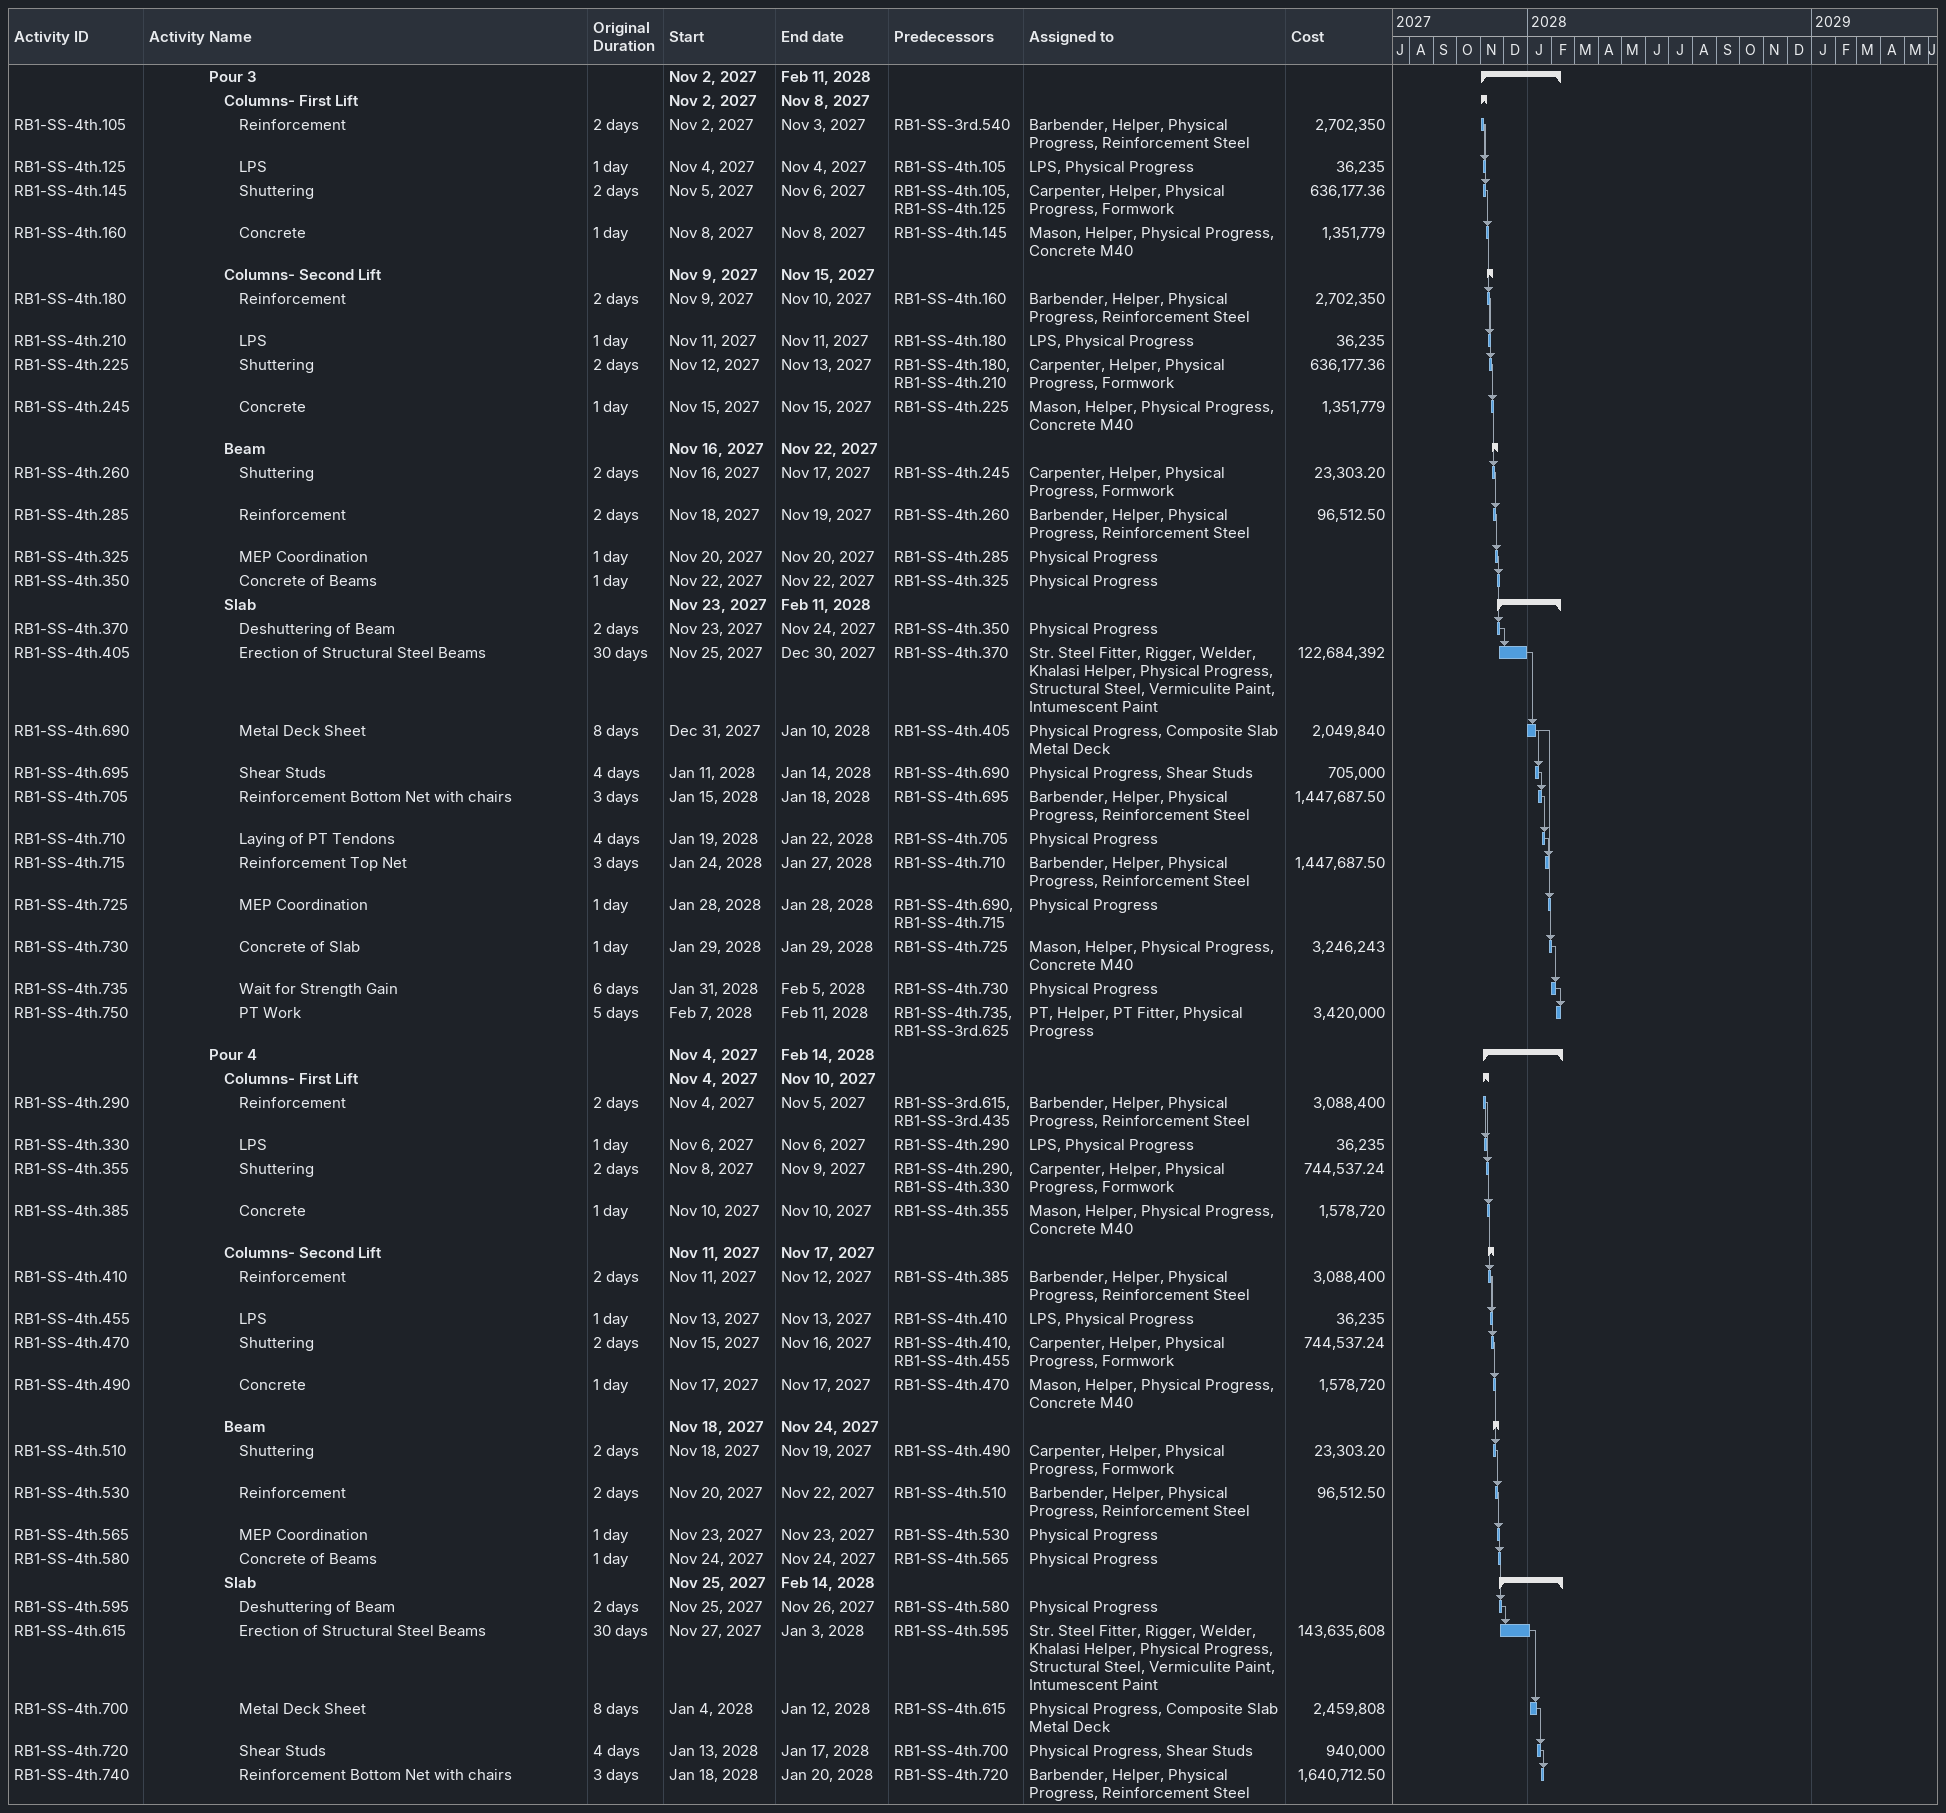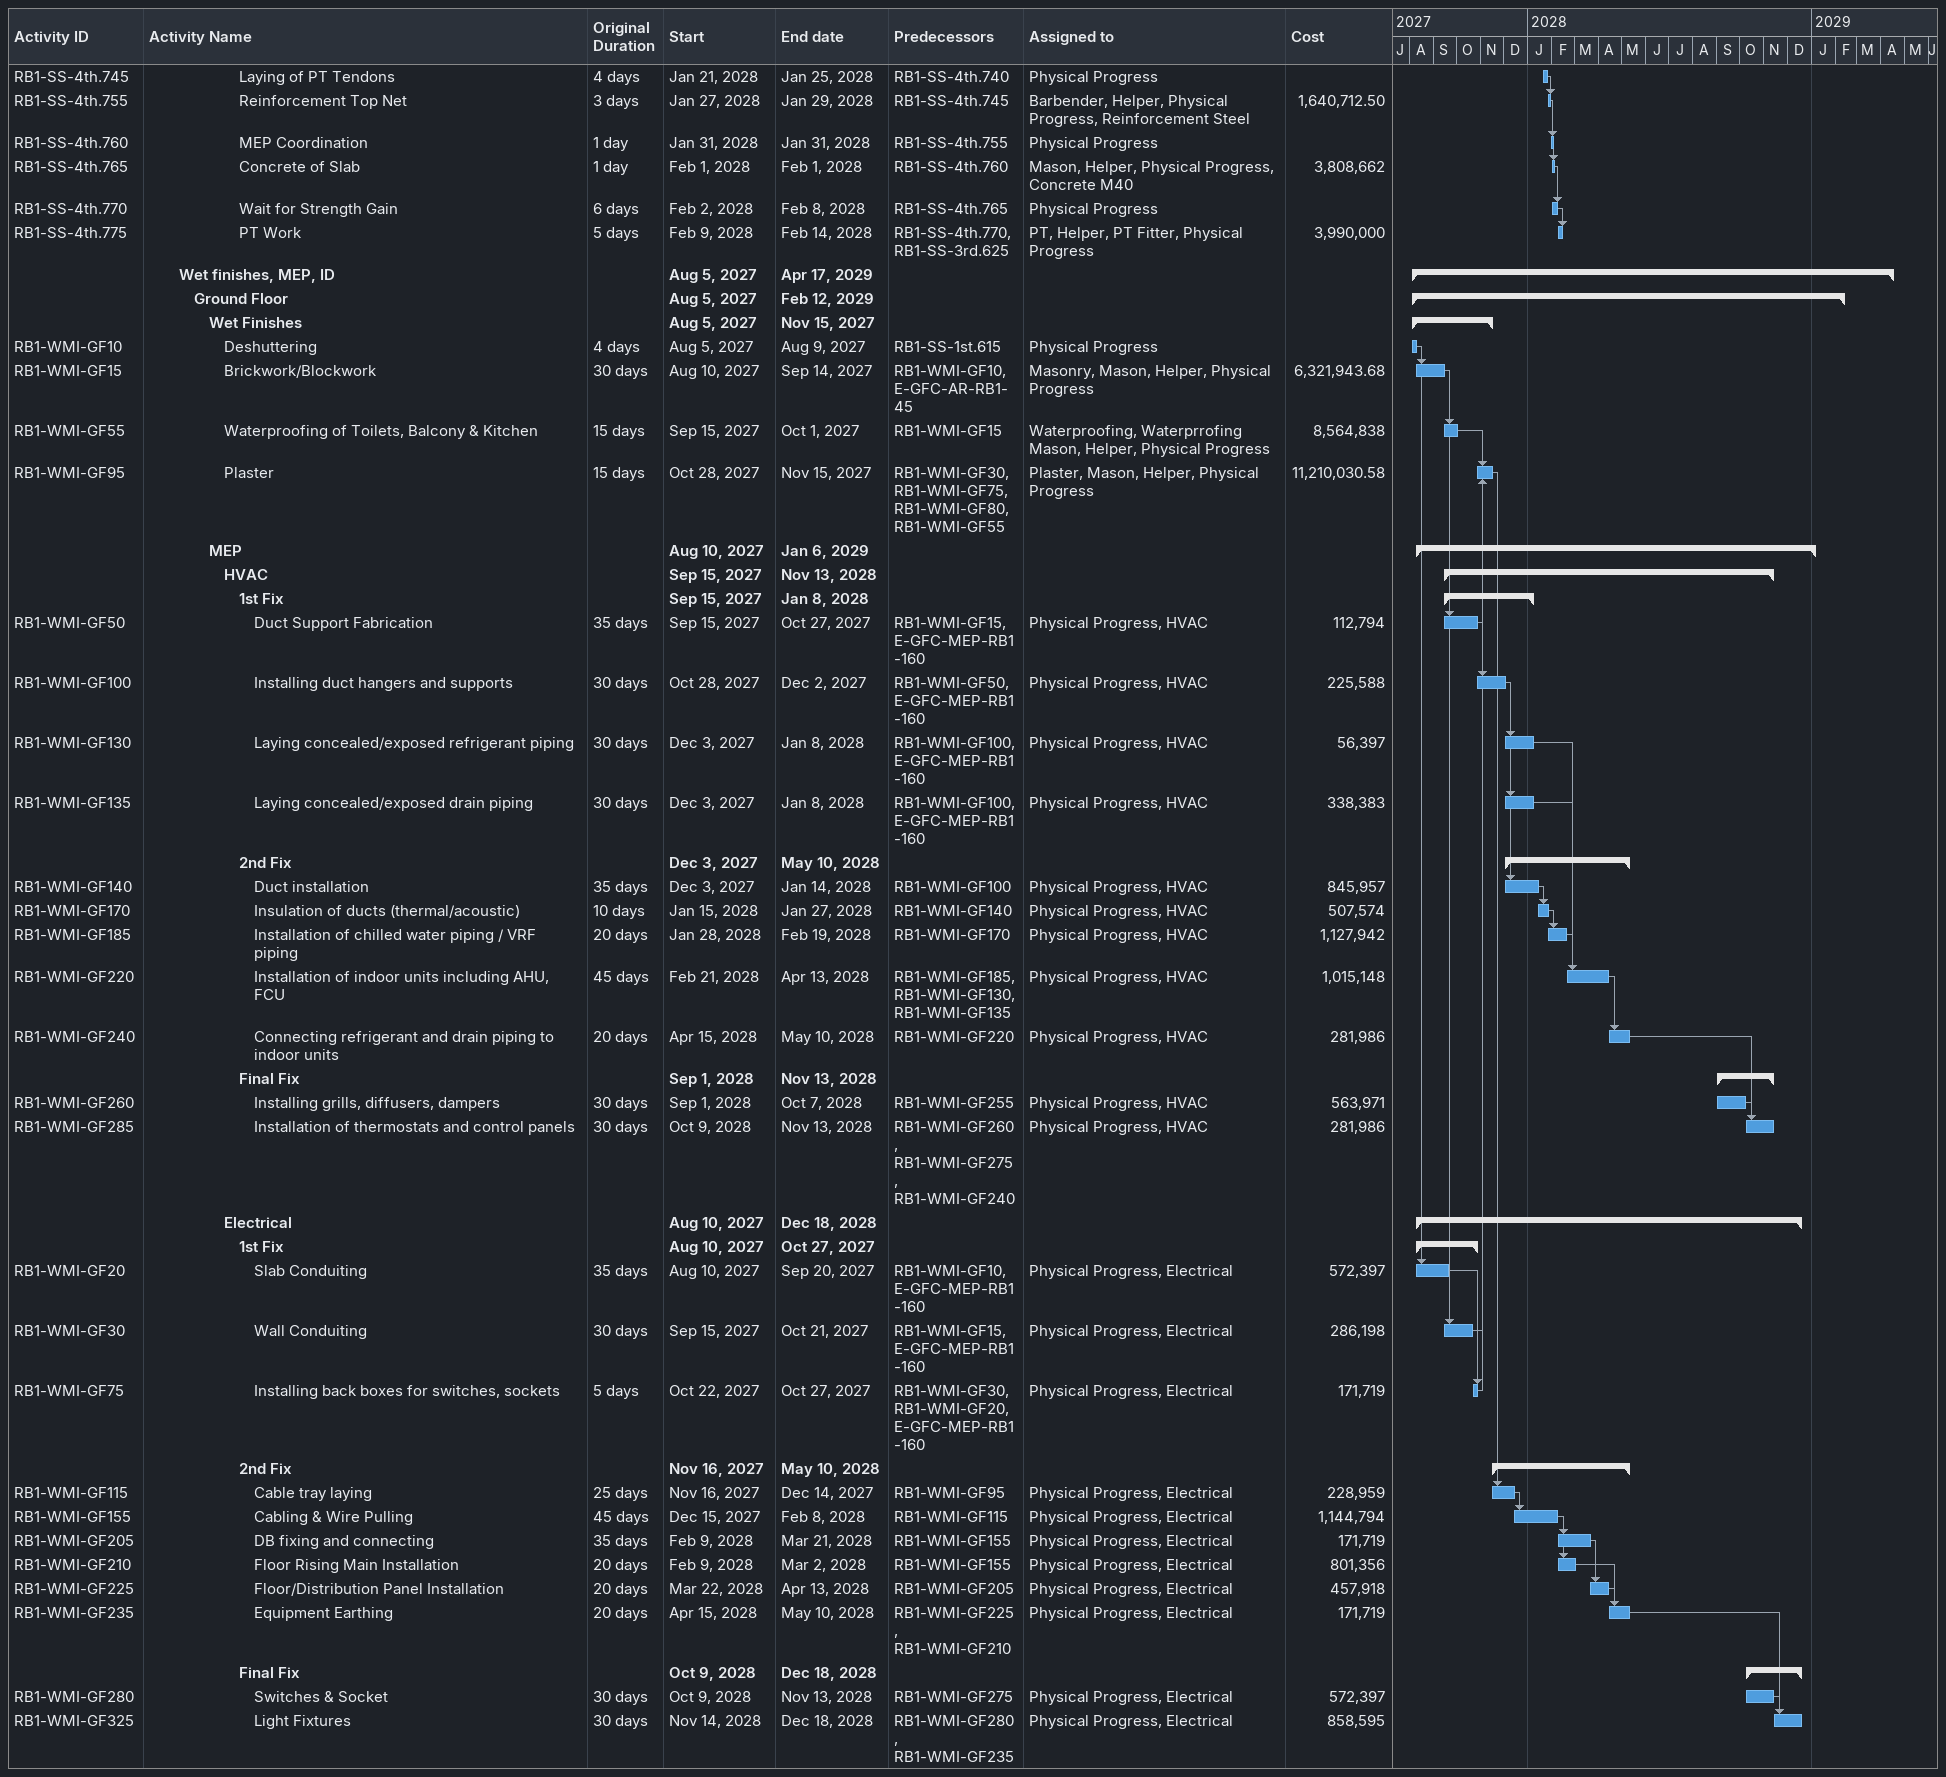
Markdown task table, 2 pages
| ID | Level | Task | Original duration | Start | Finish | Predecessors | Resources | Cost |
|---|---|---|---|---|---|---|---|---|
|  | 5 | **Pour 3** |  | 2027-11-02 | 2028-02-11 |  |  |  |
|  | 6 | **Columns- First Lift** |  | 2027-11-02 | 2027-11-08 |  |  |  |
| RB1-SS-4th.105 | 7 | Reinforcement | 2d | 2027-11-02 | 2027-11-03 | RB1-SS-3rd.540 | Barbender, Helper, Physical Progress, Reinforcement Steel | 2702350 |
| RB1-SS-4th.125 | 7 | LPS | 1d | 2027-11-04 | 2027-11-04 | RB1-SS-4th.105 | LPS, Physical Progress | 36235 |
| RB1-SS-4th.145 | 7 | Shuttering | 2d | 2027-11-05 | 2027-11-06 | RB1-SS-4th.105, RB1-SS-4th.125 | Carpenter, Helper, Physical Progress, Formwork | 636177.36 |
| RB1-SS-4th.160 | 7 | Concrete | 1d | 2027-11-08 | 2027-11-08 | RB1-SS-4th.145 | Mason, Helper, Physical Progress, Concrete M40 | 1351779 |
|  | 6 | **Columns- Second Lift** |  | 2027-11-09 | 2027-11-15 |  |  |  |
| RB1-SS-4th.180 | 7 | Reinforcement | 2d | 2027-11-09 | 2027-11-10 | RB1-SS-4th.160 | Barbender, Helper, Physical Progress, Reinforcement Steel | 2702350 |
| RB1-SS-4th.210 | 7 | LPS | 1d | 2027-11-11 | 2027-11-11 | RB1-SS-4th.180 | LPS, Physical Progress | 36235 |
| RB1-SS-4th.225 | 7 | Shuttering | 2d | 2027-11-12 | 2027-11-13 | RB1-SS-4th.180, RB1-SS-4th.210 | Carpenter, Helper, Physical Progress, Formwork | 636177.36 |
| RB1-SS-4th.245 | 7 | Concrete | 1d | 2027-11-15 | 2027-11-15 | RB1-SS-4th.225 | Mason, Helper, Physical Progress, Concrete M40 | 1351779 |
|  | 6 | **Beam** |  | 2027-11-16 | 2027-11-22 |  |  |  |
| RB1-SS-4th.260 | 7 | Shuttering | 2d | 2027-11-16 | 2027-11-17 | RB1-SS-4th.245 | Carpenter, Helper, Physical Progress, Formwork | 23303.20 |
| RB1-SS-4th.285 | 7 | Reinforcement | 2d | 2027-11-18 | 2027-11-19 | RB1-SS-4th.260 | Barbender, Helper, Physical Progress, Reinforcement Steel | 96512.50 |
| RB1-SS-4th.325 | 7 | MEP Coordination | 1d | 2027-11-20 | 2027-11-20 | RB1-SS-4th.285 | Physical Progress |  |
| RB1-SS-4th.350 | 7 | Concrete of Beams | 1d | 2027-11-22 | 2027-11-22 | RB1-SS-4th.325 | Physical Progress |  |
|  | 6 | **Slab** |  | 2027-11-23 | 2028-02-11 |  |  |  |
| RB1-SS-4th.370 | 7 | Deshuttering of Beam | 2d | 2027-11-23 | 2027-11-24 | RB1-SS-4th.350 | Physical Progress |  |
| RB1-SS-4th.405 | 7 | Erection of Structural Steel Beams | 30d | 2027-11-25 | 2027-12-30 | RB1-SS-4th.370 | Str. Steel Fitter, Rigger, Welder, Khalasi Helper, Physical Progress, Structural Steel, Vermiculite Paint, Intumescent Paint | 122684392 |
| RB1-SS-4th.690 | 7 | Metal Deck Sheet | 8d | 2027-12-31 | 2028-01-10 | RB1-SS-4th.405 | Physical Progress, Composite Slab Metal Deck | 2049840 |
| RB1-SS-4th.695 | 7 | Shear Studs | 4d | 2028-01-11 | 2028-01-14 | RB1-SS-4th.690 | Physical Progress, Shear Studs | 705000 |
| RB1-SS-4th.705 | 7 | Reinforcement Bottom Net with chairs | 3d | 2028-01-15 | 2028-01-18 | RB1-SS-4th.695 | Barbender, Helper, Physical Progress, Reinforcement Steel | 1447687.50 |
| RB1-SS-4th.710 | 7 | Laying of PT Tendons | 4d | 2028-01-19 | 2028-01-22 | RB1-SS-4th.705 | Physical Progress |  |
| RB1-SS-4th.715 | 7 | Reinforcement Top Net | 3d | 2028-01-24 | 2028-01-27 | RB1-SS-4th.710 | Barbender, Helper, Physical Progress, Reinforcement Steel | 1447687.50 |
| RB1-SS-4th.725 | 7 | MEP Coordination | 1d | 2028-01-28 | 2028-01-28 | RB1-SS-4th.690, RB1-SS-4th.715 | Physical Progress |  |
| RB1-SS-4th.730 | 7 | Concrete of Slab | 1d | 2028-01-29 | 2028-01-29 | RB1-SS-4th.725 | Mason, Helper, Physical Progress, Concrete M40 | 3246243 |
| RB1-SS-4th.735 | 7 | Wait for Strength Gain | 6d | 2028-01-31 | 2028-02-05 | RB1-SS-4th.730 | Physical Progress |  |
| RB1-SS-4th.750 | 7 | PT Work | 5d | 2028-02-07 | 2028-02-11 | RB1-SS-4th.735, RB1-SS-3rd.625 | PT, Helper, PT Fitter, Physical Progress | 3420000 |
|  | 5 | **Pour 4** |  | 2027-11-04 | 2028-02-14 |  |  |  |
|  | 6 | **Columns- First Lift** |  | 2027-11-04 | 2027-11-10 |  |  |  |
| RB1-SS-4th.290 | 7 | Reinforcement | 2d | 2027-11-04 | 2027-11-05 | RB1-SS-3rd.615, RB1-SS-3rd.435 | Barbender, Helper, Physical Progress, Reinforcement Steel | 3088400 |
| RB1-SS-4th.330 | 7 | LPS | 1d | 2027-11-06 | 2027-11-06 | RB1-SS-4th.290 | LPS, Physical Progress | 36235 |
| RB1-SS-4th.355 | 7 | Shuttering | 2d | 2027-11-08 | 2027-11-09 | RB1-SS-4th.290, RB1-SS-4th.330 | Carpenter, Helper, Physical Progress, Formwork | 744537.24 |
| RB1-SS-4th.385 | 7 | Concrete | 1d | 2027-11-10 | 2027-11-10 | RB1-SS-4th.355 | Mason, Helper, Physical Progress, Concrete M40 | 1578720 |
|  | 6 | **Columns- Second Lift** |  | 2027-11-11 | 2027-11-17 |  |  |  |
| RB1-SS-4th.410 | 7 | Reinforcement | 2d | 2027-11-11 | 2027-11-12 | RB1-SS-4th.385 | Barbender, Helper, Physical Progress, Reinforcement Steel | 3088400 |
| RB1-SS-4th.455 | 7 | LPS | 1d | 2027-11-13 | 2027-11-13 | RB1-SS-4th.410 | LPS, Physical Progress | 36235 |
| RB1-SS-4th.470 | 7 | Shuttering | 2d | 2027-11-15 | 2027-11-16 | RB1-SS-4th.410, RB1-SS-4th.455 | Carpenter, Helper, Physical Progress, Formwork | 744537.24 |
| RB1-SS-4th.490 | 7 | Concrete | 1d | 2027-11-17 | 2027-11-17 | RB1-SS-4th.470 | Mason, Helper, Physical Progress, Concrete M40 | 1578720 |
|  | 6 | **Beam** |  | 2027-11-18 | 2027-11-24 |  |  |  |
| RB1-SS-4th.510 | 7 | Shuttering | 2d | 2027-11-18 | 2027-11-19 | RB1-SS-4th.490 | Carpenter, Helper, Physical Progress, Formwork | 23303.20 |
| RB1-SS-4th.530 | 7 | Reinforcement | 2d | 2027-11-20 | 2027-11-22 | RB1-SS-4th.510 | Barbender, Helper, Physical Progress, Reinforcement Steel | 96512.50 |
| RB1-SS-4th.565 | 7 | MEP Coordination | 1d | 2027-11-23 | 2027-11-23 | RB1-SS-4th.530 | Physical Progress |  |
| RB1-SS-4th.580 | 7 | Concrete of Beams | 1d | 2027-11-24 | 2027-11-24 | RB1-SS-4th.565 | Physical Progress |  |
|  | 6 | **Slab** |  | 2027-11-25 | 2028-02-14 |  |  |  |
| RB1-SS-4th.595 | 7 | Deshuttering of Beam | 2d | 2027-11-25 | 2027-11-26 | RB1-SS-4th.580 | Physical Progress |  |
| RB1-SS-4th.615 | 7 | Erection of Structural Steel Beams | 30d | 2027-11-27 | 2028-01-03 | RB1-SS-4th.595 | Str. Steel Fitter, Rigger, Welder, Khalasi Helper, Physical Progress, Structural Steel, Vermiculite Paint, Intumescent Paint | 143635608 |
| RB1-SS-4th.700 | 7 | Metal Deck Sheet | 8d | 2028-01-04 | 2028-01-12 | RB1-SS-4th.615 | Physical Progress, Composite Slab Metal Deck | 2459808 |
| RB1-SS-4th.720 | 7 | Shear Studs | 4d | 2028-01-13 | 2028-01-17 | RB1-SS-4th.700 | Physical Progress, Shear Studs | 940000 |
| RB1-SS-4th.740 | 7 | Reinforcement Bottom Net with chairs | 3d | 2028-01-18 | 2028-01-20 | RB1-SS-4th.720 | Barbender, Helper, Physical Progress, Reinforcement Steel | 1640712.50 |
| RB1-SS-4th.745 | 7 | Laying of PT Tendons | 4d | 2028-01-21 | 2028-01-25 | RB1-SS-4th.740 | Physical Progress |  |
| RB1-SS-4th.755 | 7 | Reinforcement Top Net | 3d | 2028-01-27 | 2028-01-29 | RB1-SS-4th.745 | Barbender, Helper, Physical Progress, Reinforcement Steel | 1640712.50 |
| RB1-SS-4th.760 | 7 | MEP Coordination | 1d | 2028-01-31 | 2028-01-31 | RB1-SS-4th.755 | Physical Progress |  |
| RB1-SS-4th.765 | 7 | Concrete of Slab | 1d | 2028-02-01 | 2028-02-01 | RB1-SS-4th.760 | Mason, Helper, Physical Progress, Concrete M40 | 3808662 |
| RB1-SS-4th.770 | 7 | Wait for Strength Gain | 6d | 2028-02-02 | 2028-02-08 | RB1-SS-4th.765 | Physical Progress |  |
| RB1-SS-4th.775 | 7 | PT Work | 5d | 2028-02-09 | 2028-02-14 | RB1-SS-4th.770, RB1-SS-3rd.625 | PT, Helper, PT Fitter, Physical Progress | 3990000 |
|  | 3 | **Wet finishes, MEP, ID** |  | 2027-08-05 | 2029-04-17 |  |  |  |
|  | 4 | **Ground Floor** |  | 2027-08-05 | 2029-02-12 |  |  |  |
|  | 5 | **Wet Finishes** |  | 2027-08-05 | 2027-11-15 |  |  |  |
| RB1-WMI-GF10 | 6 | Deshuttering | 4d | 2027-08-05 | 2027-08-09 | RB1-SS-1st.615 | Physical Progress |  |
| RB1-WMI-GF15 | 6 | Brickwork/Blockwork | 30d | 2027-08-10 | 2027-09-14 | RB1-WMI-GF10, E-GFC-AR-RB1-45 | Masonry, Mason, Helper, Physical Progress | 6321943.68 |
| RB1-WMI-GF55 | 6 | Waterproofing of Toilets, Balcony & Kitchen | 15d | 2027-09-15 | 2027-10-01 | RB1-WMI-GF15 | Waterproofing, Waterprrofing Mason, Helper, Physical Progress | 8564838 |
| RB1-WMI-GF95 | 6 | Plaster | 15d | 2027-10-28 | 2027-11-15 | RB1-WMI-GF30, RB1-WMI-GF75, RB1-WMI-GF80, RB1-WMI-GF55 | Plaster, Mason, Helper, Physical Progress | 11210030.58 |
|  | 5 | **MEP** |  | 2027-08-10 | 2029-01-06 |  |  |  |
|  | 6 | **HVAC** |  | 2027-09-15 | 2028-11-13 |  |  |  |
|  | 7 | **1st Fix** |  | 2027-09-15 | 2028-01-08 |  |  |  |
| RB1-WMI-GF50 | 8 | Duct Support Fabrication | 35d | 2027-09-15 | 2027-10-27 | RB1-WMI-GF15, E-GFC-MEP-RB1-160 | Physical Progress, HVAC | 112794 |
| RB1-WMI-GF100 | 8 | Installing duct hangers and supports | 30d | 2027-10-28 | 2027-12-02 | RB1-WMI-GF50, E-GFC-MEP-RB1-160 | Physical Progress, HVAC | 225588 |
| RB1-WMI-GF130 | 8 | Laying concealed/exposed refrigerant piping | 30d | 2027-12-03 | 2028-01-08 | RB1-WMI-GF100, E-GFC-MEP-RB1-160 | Physical Progress, HVAC | 56397 |
| RB1-WMI-GF135 | 8 | Laying concealed/exposed drain piping | 30d | 2027-12-03 | 2028-01-08 | RB1-WMI-GF100, E-GFC-MEP-RB1-160 | Physical Progress, HVAC | 338383 |
|  | 7 | **2nd Fix** |  | 2027-12-03 | 2028-05-10 |  |  |  |
| RB1-WMI-GF140 | 8 | Duct installation | 35d | 2027-12-03 | 2028-01-14 | RB1-WMI-GF100 | Physical Progress, HVAC | 845957 |
| RB1-WMI-GF170 | 8 | Insulation of ducts (thermal/acoustic) | 10d | 2028-01-15 | 2028-01-27 | RB1-WMI-GF140 | Physical Progress, HVAC | 507574 |
| RB1-WMI-GF185 | 8 | Installation of chilled water piping / VRF piping | 20d | 2028-01-28 | 2028-02-19 | RB1-WMI-GF170 | Physical Progress, HVAC | 1127942 |
| RB1-WMI-GF220 | 8 | Installation of indoor units including AHU, FCU | 45d | 2028-02-21 | 2028-04-13 | RB1-WMI-GF185, RB1-WMI-GF130, RB1-WMI-GF135 | Physical Progress, HVAC | 1015148 |
| RB1-WMI-GF240 | 8 | Connecting refrigerant and drain piping to indoor units | 20d | 2028-04-15 | 2028-05-10 | RB1-WMI-GF220 | Physical Progress, HVAC | 281986 |
|  | 7 | **Final Fix** |  | 2028-09-01 | 2028-11-13 |  |  |  |
| RB1-WMI-GF260 | 8 | Installing grills, diffusers, dampers | 30d | 2028-09-01 | 2028-10-07 | RB1-WMI-GF255 | Physical Progress, HVAC | 563971 |
| RB1-WMI-GF285 | 8 | Installation of thermostats and control panels | 30d | 2028-10-09 | 2028-11-13 | RB1-WMI-GF260, RB1-WMI-GF275, RB1-WMI-GF240 | Physical Progress, HVAC | 281986 |
|  | 6 | **Electrical** |  | 2027-08-10 | 2028-12-18 |  |  |  |
|  | 7 | **1st Fix** |  | 2027-08-10 | 2027-10-27 |  |  |  |
| RB1-WMI-GF20 | 8 | Slab Conduiting | 35d | 2027-08-10 | 2027-09-20 | RB1-WMI-GF10, E-GFC-MEP-RB1-160 | Physical Progress, Electrical | 572397 |
| RB1-WMI-GF30 | 8 | Wall Conduiting | 30d | 2027-09-15 | 2027-10-21 | RB1-WMI-GF15, E-GFC-MEP-RB1-160 | Physical Progress, Electrical | 286198 |
| RB1-WMI-GF75 | 8 | Installing back boxes for switches, sockets | 5d | 2027-10-22 | 2027-10-27 | RB1-WMI-GF30, RB1-WMI-GF20, E-GFC-MEP-RB1-160 | Physical Progress, Electrical | 171719 |
|  | 7 | **2nd Fix** |  | 2027-11-16 | 2028-05-10 |  |  |  |
| RB1-WMI-GF115 | 8 | Cable tray laying | 25d | 2027-11-16 | 2027-12-14 | RB1-WMI-GF95 | Physical Progress, Electrical | 228959 |
| RB1-WMI-GF155 | 8 | Cabling & Wire Pulling | 45d | 2027-12-15 | 2028-02-08 | RB1-WMI-GF115 | Physical Progress, Electrical | 1144794 |
| RB1-WMI-GF205 | 8 | DB fixing and connecting | 35d | 2028-02-09 | 2028-03-21 | RB1-WMI-GF155 | Physical Progress, Electrical | 171719 |
| RB1-WMI-GF210 | 8 | Floor Rising Main Installation | 20d | 2028-02-09 | 2028-03-02 | RB1-WMI-GF155 | Physical Progress, Electrical | 801356 |
| RB1-WMI-GF225 | 8 | Floor/Distribution Panel Installation | 20d | 2028-03-22 | 2028-04-13 | RB1-WMI-GF205 | Physical Progress, Electrical | 457918 |
| RB1-WMI-GF235 | 8 | Equipment Earthing | 20d | 2028-04-15 | 2028-05-10 | RB1-WMI-GF225, RB1-WMI-GF210 | Physical Progress, Electrical | 171719 |
|  | 7 | **Final Fix** |  | 2028-10-09 | 2028-12-18 |  |  |  |
| RB1-WMI-GF280 | 8 | Switches & Socket | 30d | 2028-10-09 | 2028-11-13 | RB1-WMI-GF275 | Physical Progress, Electrical | 572397 |
| RB1-WMI-GF325 | 8 | Light Fixtures | 30d | 2028-11-14 | 2028-12-18 | RB1-WMI-GF280, RB1-WMI-GF235 | Physical Progress, Electrical | 858595 |
